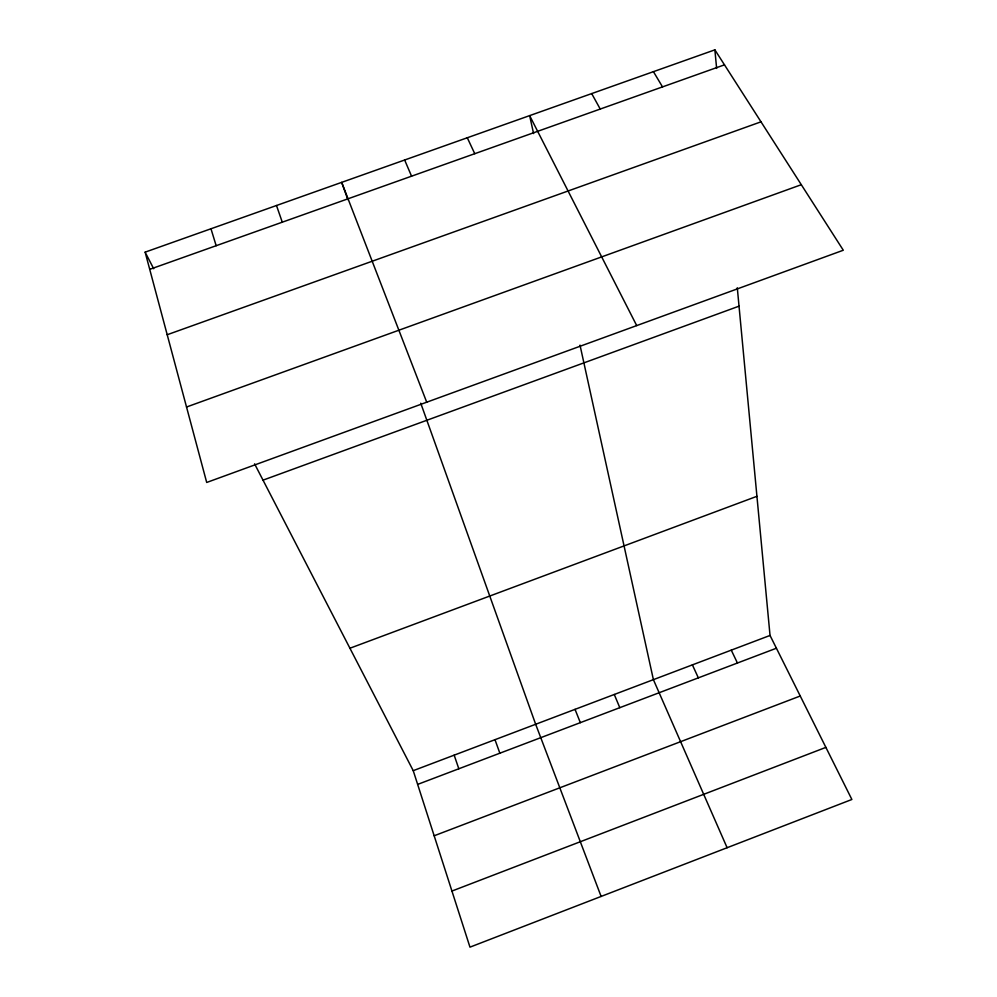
<?xml version="1.0" encoding="UTF-8"?>
<svg xmlns="http://www.w3.org/2000/svg" width="997" height="997" viewBox="0 0 997 997"><rect width="100%" height="100%" fill="white"/><g stroke="black" fill="none" stroke-linecap="round" stroke-linejoin="round"><path stroke-width="1.5" d="M451.94 891.056L825.877 747.389M434.169 835.773L800.242 696.006M417.656 784.402L776.414 648.224M254.584 463.842L413.232 770.669L770.033 635.45L737.294 287.772M349.922 648.237L756.935 496.307M263.021 480.155L739.026 306.166M186.526 407.013L801.301 184.707M167.209 334.73L761.01 121.821M145.126 252.154L714.874 49.85L843.3 250.235L206.703 482.461L145.126 252.154L153.688 268.729M149.724 269.352L724.495 64.842M653.434 71.672L662.519 86.901M591.695 93.593L600.231 109.059M636.709 325.595L529.644 115.627L533.582 133.561M770.033 635.45L851.874 799.482L469.973 947.15L413.232 770.669M731.275 650.144L737.431 663.017M467.294 137.76L474.759 153.7M692.392 664.874L698.349 677.86M727.112 847.724L653.396 679.655L580.005 345.136M404.645 160.006L411.562 176.182M614.277 694.485L619.798 707.671M575.032 709.353L580.341 722.651M426.716 402.202L341.684 182.364L347.878 199.637M601.116 896.44L535.663 724.271L420.746 403.224M494.986 739.687L499.858 753.196M276.493 205.507L282.276 222.181M454.171 755.153L458.819 768.774M210.978 228.774L216.162 245.711M714.874 49.85L716.631 68.432"/></g></svg>
